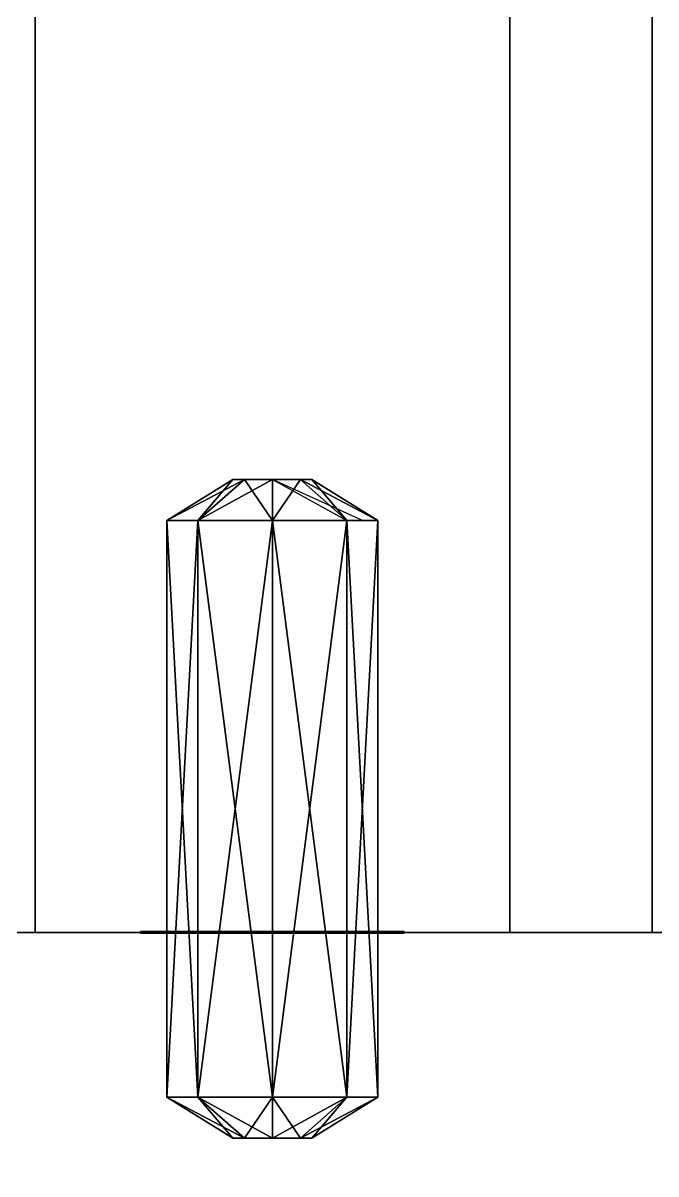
# Model space of a CAD drawing. Extents: x -150 to 2334, y -150 to 2984.
# Drawn here: x 2115.54 to 2139.55, y 1497.96 to 1541.62 of the extents above; entities that cross this region are included whole.
import ezdxf

# ---------------------------------------------------------------- set-up
doc = ezdxf.new("R2010")
doc.units = 0
for name, color, linetype in [('LAYER0', 7, 'CONTINUOUS'), ('LAYER193', 7, 'CONTINUOUS'), ('LAYER276', 7, 'CONTINUOUS'), ('LAYER294', 7, 'CONTINUOUS'), ('LAYER295', 7, 'CONTINUOUS'), ('LAYER296', 7, 'CONTINUOUS'), ('LAYER311', 7, 'CONTINUOUS'), ('LAYER73', 7, 'CONTINUOUS'), ('LAYER82', 7, 'CONTINUOUS'), ('LAYER99', 7, 'CONTINUOUS')]:
    doc.layers.add(name, color=color, linetype=linetype)

msp = doc.modelspace()

# ---------------------------------------------------------------- linework, layer by layer
at = {"layer": 'LAYER0', "invisible_edges": 1}
for points in [[(2334, 2984, -5), (-150, -150, -5), (-150, 2984, -5), (2334, 2984, -5)], [(-150, -150, -5), (2334, 2984, -5), (2334, -150, -5), (-150, -150, -5)], [(2334, -150), (-150, 2984), (-150, -150), (2334, -150)], [(-150, 2984), (2334, -150), (2334, 2984), (-150, 2984)]]:
    msp.add_3dface(points, dxfattribs=at)
at = {"layer": 'LAYER193', "invisible_edges": 1}
for points in [[(2164, 1507.125), (1614, 1489.125), (1614, 1507.125), (2164, 1507.125)], [(1614, 1489.125), (2164, 1507.125), (2164, 1489.125), (1614, 1489.125)], [(2164, 1489.125, 2350), (1614, 1507.125, 2350), (1614, 1489.125, 2350), (2164, 1489.125, 2350)], [(1614, 1507.125, 2350), (2164, 1489.125, 2350), (2164, 1507.125, 2350), (1614, 1507.125, 2350)], [(1614, 1507.125, 2350), (2164, 1507.125), (1614, 1507.125), (1614, 1507.125, 2350)], [(2164, 1507.125), (1614, 1507.125, 2350), (2164, 1507.125, 2350), (2164, 1507.125)]]:
    msp.add_3dface(points, dxfattribs=at)
at = {"layer": 'LAYER276', "invisible_edges": 1}
for points in [[(2164, 1507.122, 80), (1614, 2219.792, 80), (2164, 2219.792, 80), (2164, 1507.122, 80)], [(1614, 2219.792, 80), (2164, 1507.122, 80), (1614, 1507.122, 80), (1614, 2219.792, 80)], [(1614, 1507.122, 98), (2164, 2219.792, 98), (1614, 2219.792, 98), (1614, 1507.122, 98)], [(2164, 2219.792, 98), (1614, 1507.122, 98), (2164, 1507.122, 98), (2164, 2219.792, 98)], [(2164, 1507.122, 80), (1614, 1507.122, 98), (1614, 1507.122, 80), (2164, 1507.122, 80)], [(1614, 1507.122, 98), (2164, 1507.122, 80), (2164, 1507.122, 98), (1614, 1507.122, 98)]]:
    msp.add_3dface(points, dxfattribs=at)
at = {"layer": 'LAYER294', "invisible_edges": 1}
for points in [[(2116, 1507.122), (2134, 2219.792), (2134, 1507.122), (2116, 1507.122)], [(2134, 2219.792), (2116, 1507.122), (2116, 2219.792), (2134, 2219.792)], [(2116, 2219.792, 80), (2134, 1507.122, 80), (2134, 2219.792, 80), (2116, 2219.792, 80)], [(2134, 1507.122, 80), (2116, 2219.792, 80), (2116, 1507.122, 80), (2134, 1507.122, 80)], [(2116, 1507.122), (2116, 2219.792, 80), (2116, 2219.792), (2116, 1507.122)], [(2116, 2219.792, 80), (2116, 1507.122), (2116, 1507.122, 80), (2116, 2219.792, 80)], [(2134, 1507.122, 80), (2134, 2219.792), (2134, 2219.792, 80), (2134, 1507.122, 80)], [(2134, 2219.792), (2134, 1507.122, 80), (2134, 1507.122), (2134, 2219.792)], [(2134, 1507.122, 80), (2116, 1507.122), (2134, 1507.122), (2134, 1507.122, 80)], [(2116, 1507.122), (2134, 1507.122, 80), (2116, 1507.122, 80), (2116, 1507.122)]]:
    msp.add_3dface(points, dxfattribs=at)
at = {"layer": 'LAYER295'}
for points in [[(2123.5, 1524.313, 24), (2122.172, 1522.75, 21.17157), (2121, 1522.75, 24), (2123.5, 1524.313, 24)], [(2123.5, 1524.313, 24), (2121, 1522.75, 24), (2123.939, 1524.313, 25.06066), (2123.5, 1524.313, 24)], [(2123.939, 1524.313, 25.06066), (2121, 1522.75, 24), (2122.172, 1522.75, 26.82843), (2123.939, 1524.313, 25.06066)], [(2121, 1522.75, 24), (2123.5, 1524.313, 24), (2123.939, 1524.313, 22.93934), (2121, 1522.75, 24)], [(2121, 1522.75, 24), (2123.939, 1524.313, 22.93934), (2122.172, 1522.75, 21.17157), (2121, 1522.75, 24)], [(2122.172, 1522.75, 26.82843), (2123.5, 1524.313, 24), (2121, 1522.75, 24), (2122.172, 1522.75, 26.82843)], [(2123.939, 1524.313, 22.93934), (2122.172, 1522.75, 21.17157), (2123.5, 1524.313, 24), (2123.939, 1524.313, 22.93934)], [(2123.939, 1524.313, 22.93934), (2125, 1524.313, 22.5), (2122.172, 1522.75, 21.17157), (2123.939, 1524.313, 22.93934)], [(2122.172, 1522.75, 21.17157), (2125, 1524.313, 22.5), (2125, 1522.75, 20), (2122.172, 1522.75, 21.17157)], [(2125, 1522.75, 28), (2123.939, 1524.313, 25.06066), (2122.172, 1522.75, 26.82843), (2125, 1522.75, 28)], [(2122.172, 1522.75, 26.82843), (2123.939, 1524.313, 25.06066), (2123.5, 1524.313, 24), (2122.172, 1522.75, 26.82843)], [(2122.172, 1522.75, 26.82843), (2125, 1522.75, 28), (2125, 1524.313, 25.5), (2122.172, 1522.75, 26.82843)], [(2122.172, 1522.75, 26.82843), (2125, 1524.313, 25.5), (2123.939, 1524.313, 25.06066), (2122.172, 1522.75, 26.82843)], [(2123.939, 1524.313, 22.93934), (2125, 1522.75, 20), (2122.172, 1522.75, 21.17157), (2123.939, 1524.313, 22.93934)], [(2125, 1524.313, 25.5), (2123.939, 1524.313, 25.06066), (2123.5, 1524.313, 24), (2125, 1524.313, 25.5)], [(2125, 1524.313, 25.5), (2123.5, 1524.313, 24), (2123.939, 1524.313, 22.93934), (2125, 1524.313, 25.5)], [(2125, 1524.313, 25.5), (2123.939, 1524.313, 22.93934), (2123.5, 1524.313, 24), (2125, 1524.313, 25.5)], [(2125, 1524.313, 25.5), (2123.5, 1524.313, 24), (2123.939, 1524.313, 25.06066), (2125, 1524.313, 25.5)], [(2125, 1524.313, 25.5), (2123.939, 1524.313, 25.06066), (2125, 1522.75, 28), (2125, 1524.313, 25.5)], [(2125, 1524.313, 25.5), (2126.061, 1524.313, 25.06066), (2123.939, 1524.313, 22.93934), (2125, 1524.313, 25.5)], [(2123.939, 1524.313, 22.93934), (2126.061, 1524.313, 25.06066), (2125, 1524.313, 22.5), (2123.939, 1524.313, 22.93934)], [(2123.939, 1524.313, 22.93934), (2125, 1524.313, 22.5), (2125, 1522.75, 20), (2123.939, 1524.313, 22.93934)], [(2125, 1524.313, 22.5), (2125, 1524.313, 25.5), (2123.939, 1524.313, 22.93934), (2125, 1524.313, 22.5)], [(2125, 1522.75, 28), (2125, 1524.313, 25.5), (2126.061, 1524.313, 25.06066), (2125, 1522.75, 28)], [(2125, 1522.75, 28), (2126.061, 1524.313, 25.06066), (2127.828, 1522.75, 26.82843), (2125, 1522.75, 28)], [(2125, 1524.313, 22.5), (2126.061, 1524.313, 22.93934), (2125, 1522.75, 20), (2125, 1524.313, 22.5)], [(2125, 1522.75, 20), (2126.061, 1524.313, 22.93934), (2127.828, 1522.75, 21.17157), (2125, 1522.75, 20)], [(2126.061, 1524.313, 25.06066), (2125, 1524.313, 22.5), (2126.061, 1524.313, 22.93934), (2126.061, 1524.313, 25.06066)], [(2125, 1522.75, 28), (2127.828, 1522.75, 26.82843), (2126.061, 1524.313, 25.06066), (2125, 1522.75, 28)], [(2125, 1522.75, 28), (2126.061, 1524.313, 25.06066), (2125, 1524.313, 25.5), (2125, 1522.75, 28)], [(2128.414, 1522.75, 25.41421), (2125, 1524.313, 22.5), (2127.828, 1522.75, 21.17157), (2128.414, 1522.75, 25.41421)], [(2125, 1524.313, 22.5), (2127.828, 1522.75, 21.17157), (2125, 1522.75, 20), (2125, 1524.313, 22.5)], [(2126.061, 1524.313, 25.06066), (2126.061, 1524.313, 22.93934), (2125, 1524.313, 22.5), (2126.061, 1524.313, 25.06066)], [(2126.061, 1524.313, 25.06066), (2125, 1524.313, 25.5), (2125, 1524.313, 22.5), (2126.061, 1524.313, 25.06066)], [(2127.828, 1522.75, 26.82843), (2129, 1522.75, 24), (2126.061, 1524.313, 25.06066), (2127.828, 1522.75, 26.82843)], [(2126.061, 1524.313, 25.06066), (2129, 1522.75, 24), (2126.5, 1524.313, 24), (2126.061, 1524.313, 25.06066)], [(2129, 1522.75, 24), (2126.5, 1524.313, 24), (2126.061, 1524.313, 22.93934), (2129, 1522.75, 24)], [(2129, 1522.75, 24), (2126.061, 1524.313, 22.93934), (2127.828, 1522.75, 21.17157), (2129, 1522.75, 24)], [(2126.061, 1524.313, 25.06066), (2126.061, 1524.313, 22.93934), (2126.5, 1524.313, 24), (2126.061, 1524.313, 25.06066)], [(2127.828, 1522.75, 26.82843), (2126.5, 1524.313, 24), (2126.061, 1524.313, 25.06066), (2127.828, 1522.75, 26.82843)], [(2129, 1522.75, 24), (2127.828, 1522.75, 21.17157), (2126.061, 1524.313, 22.93934), (2129, 1522.75, 24)], [(2129, 1522.75, 24), (2126.061, 1524.313, 22.93934), (2126.5, 1524.313, 24), (2129, 1522.75, 24)], [(2126.061, 1524.313, 25.06066), (2126.5, 1524.313, 24), (2126.061, 1524.313, 22.93934), (2126.061, 1524.313, 25.06066)], [(2127.828, 1522.75, 26.82843), (2129, 1522.75, 24), (2126.5, 1524.313, 24), (2127.828, 1522.75, 26.82843)], [(2121, 1500.875, 24), (2122.172, 1500.875, 26.82843), (2121, 1522.75, 24), (2121, 1500.875, 24)], [(2121, 1522.75, 24), (2122.172, 1500.875, 26.82843), (2122.172, 1522.75, 26.82843), (2121, 1522.75, 24)], [(2122.172, 1500.875, 21.17157), (2121, 1500.875, 24), (2122.172, 1522.75, 21.17157), (2122.172, 1500.875, 21.17157)], [(2122.172, 1522.75, 21.17157), (2121, 1500.875, 24), (2121, 1522.75, 24), (2122.172, 1522.75, 21.17157)], [(2122.172, 1500.875, 26.82843), (2121, 1500.875, 24), (2122.172, 1522.75, 26.82843), (2122.172, 1500.875, 26.82843)], [(2121, 1500.875, 24), (2122.172, 1522.75, 26.82843), (2121, 1522.75, 24), (2121, 1500.875, 24)], [(2122.172, 1500.875, 21.17157), (2121, 1500.875, 24), (2121, 1522.75, 24), (2122.172, 1500.875, 21.17157)], [(2121, 1522.75, 24), (2122.172, 1500.875, 21.17157), (2122.172, 1522.75, 21.17157), (2121, 1522.75, 24)], [(2122.172, 1500.875, 26.82843), (2121, 1500.875, 24), (2122.172, 1522.75, 26.82843), (2122.172, 1500.875, 26.82843)], [(2121, 1500.875, 24), (2122.172, 1522.75, 26.82843), (2121, 1522.75, 24), (2121, 1500.875, 24)], [(2122.172, 1500.875, 21.17157), (2121, 1500.875, 24), (2121, 1522.75, 24), (2122.172, 1500.875, 21.17157)], [(2121, 1522.75, 24), (2122.172, 1500.875, 21.17157), (2122.172, 1522.75, 21.17157), (2121, 1522.75, 24)], [(2122.172, 1500.875, 26.82843), (2125, 1500.875, 28), (2122.172, 1522.75, 26.82843), (2122.172, 1500.875, 26.82843)], [(2122.172, 1522.75, 26.82843), (2125, 1500.875, 28), (2125, 1522.75, 28), (2122.172, 1522.75, 26.82843)], [(2122.172, 1522.75, 21.17157), (2125, 1522.75, 20), (2122.172, 1500.875, 21.17157), (2122.172, 1522.75, 21.17157)], [(2122.172, 1500.875, 21.17157), (2125, 1522.75, 20), (2125, 1500.875, 20), (2122.172, 1500.875, 21.17157)], [(2122.172, 1500.875, 26.82843), (2125, 1500.875, 28), (2125, 1522.75, 28), (2122.172, 1500.875, 26.82843)], [(2125, 1522.75, 28), (2122.172, 1500.875, 26.82843), (2122.172, 1522.75, 26.82843), (2125, 1522.75, 28)], [(2122.172, 1500.875, 26.82843), (2125, 1500.875, 28), (2125, 1522.75, 28), (2122.172, 1500.875, 26.82843)], [(2125, 1522.75, 28), (2122.172, 1500.875, 26.82843), (2122.172, 1522.75, 26.82843), (2125, 1522.75, 28)], [(2122.172, 1522.75, 21.17157), (2125, 1522.75, 20), (2125, 1500.875, 20), (2122.172, 1522.75, 21.17157)], [(2125, 1500.875, 20), (2122.172, 1522.75, 21.17157), (2122.172, 1500.875, 21.17157), (2125, 1500.875, 20)], [(2127.828, 1500.875, 26.82843), (2125, 1500.875, 28), (2125, 1522.75, 28), (2127.828, 1500.875, 26.82843)], [(2127.828, 1500.875, 26.82843), (2125, 1522.75, 28), (2127.828, 1522.75, 26.82843), (2127.828, 1500.875, 26.82843)], [(2125, 1522.75, 20), (2127.828, 1522.75, 21.17157), (2125, 1500.875, 20), (2125, 1522.75, 20)], [(2125, 1500.875, 20), (2127.828, 1522.75, 21.17157), (2127.828, 1500.875, 21.17157), (2125, 1500.875, 20)], [(2127.828, 1500.875, 26.82843), (2127.828, 1522.75, 26.82843), (2125, 1522.75, 28), (2127.828, 1500.875, 26.82843)], [(2127.828, 1500.875, 26.82843), (2125, 1522.75, 28), (2125, 1500.875, 28), (2127.828, 1500.875, 26.82843)], [(2127.828, 1500.875, 26.82843), (2125, 1500.875, 28), (2127.828, 1522.75, 26.82843), (2127.828, 1500.875, 26.82843)], [(2125, 1500.875, 28), (2127.828, 1522.75, 26.82843), (2125, 1522.75, 28), (2125, 1500.875, 28)], [(2127.828, 1522.75, 21.17157), (2125, 1522.75, 20), (2127.828, 1500.875, 21.17157), (2127.828, 1522.75, 21.17157)], [(2125, 1522.75, 20), (2127.828, 1500.875, 21.17157), (2125, 1500.875, 20), (2125, 1522.75, 20)], [(2127.828, 1500.875, 26.82843), (2129, 1500.875, 24), (2127.828, 1522.75, 26.82843), (2127.828, 1500.875, 26.82843)], [(2127.828, 1522.75, 26.82843), (2129, 1500.875, 24), (2129, 1522.75, 24), (2127.828, 1522.75, 26.82843)], [(2127.828, 1522.75, 21.17157), (2129, 1522.75, 24), (2127.828, 1500.875, 21.17157), (2127.828, 1522.75, 21.17157)], [(2127.828, 1500.875, 21.17157), (2129, 1522.75, 24), (2129, 1500.875, 24), (2127.828, 1500.875, 21.17157)], [(2127.828, 1500.875, 26.82843), (2129, 1500.875, 24), (2129, 1522.75, 24), (2127.828, 1500.875, 26.82843)], [(2129, 1522.75, 24), (2127.828, 1500.875, 26.82843), (2127.828, 1522.75, 26.82843), (2129, 1522.75, 24)], [(2127.828, 1500.875, 26.82843), (2129, 1500.875, 24), (2129, 1522.75, 24), (2127.828, 1500.875, 26.82843)], [(2129, 1522.75, 24), (2127.828, 1500.875, 26.82843), (2127.828, 1522.75, 26.82843), (2129, 1522.75, 24)], [(2127.828, 1522.75, 21.17157), (2129, 1522.75, 24), (2129, 1500.875, 24), (2127.828, 1522.75, 21.17157)], [(2129, 1500.875, 24), (2127.828, 1522.75, 21.17157), (2127.828, 1500.875, 21.17157), (2129, 1500.875, 24)], [(2120, 1507.157, 29), (2130, 1507.157, 29), (2120, 1507.157, 19), (2120, 1507.157, 29)], [(2120, 1507.157, 19), (2130, 1507.157, 29), (2130, 1507.157, 19), (2120, 1507.157, 19)], [(2120, 1507.157, 29), (2120, 1507.094, 29), (2130, 1507.157, 29), (2120, 1507.157, 29)], [(2130, 1507.157, 29), (2120, 1507.094, 29), (2130, 1507.094, 29), (2130, 1507.157, 29)], [(2120, 1507.157, 19), (2120, 1507.094, 19), (2120, 1507.157, 29), (2120, 1507.157, 19)], [(2120, 1507.157, 29), (2120, 1507.094, 19), (2120, 1507.094, 29), (2120, 1507.157, 29)], [(2120, 1507.094, 19), (2130, 1507.094, 19), (2120, 1507.094, 29), (2120, 1507.094, 19)], [(2120, 1507.094, 29), (2130, 1507.094, 19), (2130, 1507.094, 29), (2120, 1507.094, 29)], [(2130, 1507.157, 29), (2130, 1507.094, 29), (2130, 1507.157, 19), (2130, 1507.157, 29)], [(2130, 1507.157, 19), (2130, 1507.094, 29), (2130, 1507.094, 19), (2130, 1507.157, 19)], [(2123.5, 1499.313, 24), (2123.939, 1499.313, 25.06066), (2121, 1500.875, 24), (2123.5, 1499.313, 24)], [(2121, 1500.875, 24), (2123.939, 1499.313, 25.06066), (2122.172, 1500.875, 26.82843), (2121, 1500.875, 24)], [(2122.172, 1500.875, 21.17157), (2123.5, 1499.313, 24), (2121, 1500.875, 24), (2122.172, 1500.875, 21.17157)], [(2123.5, 1499.313, 24), (2122.172, 1500.875, 26.82843), (2121, 1500.875, 24), (2123.5, 1499.313, 24)], [(2122.172, 1500.875, 21.17157), (2123.5, 1499.313, 24), (2121, 1500.875, 24), (2122.172, 1500.875, 21.17157)], [(2123.939, 1499.313, 25.06066), (2125, 1499.313, 25.5), (2122.172, 1500.875, 26.82843), (2123.939, 1499.313, 25.06066)], [(2122.172, 1500.875, 26.82843), (2125, 1499.313, 25.5), (2125, 1500.875, 28), (2122.172, 1500.875, 26.82843)], [(2123.939, 1499.313, 22.93934), (2123.5, 1499.313, 24), (2122.172, 1500.875, 21.17157), (2123.939, 1499.313, 22.93934)], [(2125, 1500.875, 20), (2125, 1499.313, 22.5), (2122.172, 1500.875, 21.17157), (2125, 1500.875, 20)], [(2122.172, 1500.875, 21.17157), (2125, 1499.313, 22.5), (2123.939, 1499.313, 22.93934), (2122.172, 1500.875, 21.17157)], [(2123.5, 1499.313, 24), (2123.939, 1499.313, 25.06066), (2122.172, 1500.875, 26.82843), (2123.5, 1499.313, 24)], [(2123.939, 1499.313, 25.06066), (2125, 1500.875, 28), (2122.172, 1500.875, 26.82843), (2123.939, 1499.313, 25.06066)], [(2122.172, 1500.875, 21.17157), (2123.939, 1499.313, 22.93934), (2123.5, 1499.313, 24), (2122.172, 1500.875, 21.17157)], [(2125, 1500.875, 20), (2123.939, 1499.313, 22.93934), (2122.172, 1500.875, 21.17157), (2125, 1500.875, 20)], [(2123.939, 1499.313, 25.06066), (2125, 1499.313, 25.5), (2125, 1500.875, 28), (2123.939, 1499.313, 25.06066)], [(2125, 1500.875, 20), (2125, 1499.313, 22.5), (2123.939, 1499.313, 22.93934), (2125, 1500.875, 20)], [(2125, 1499.313, 25.5), (2126.061, 1499.313, 25.06066), (2125, 1500.875, 28), (2125, 1499.313, 25.5)], [(2125, 1500.875, 28), (2126.061, 1499.313, 25.06066), (2127.828, 1500.875, 26.82843), (2125, 1500.875, 28)], [(2125, 1500.875, 20), (2127.828, 1500.875, 21.17157), (2125, 1499.313, 22.5), (2125, 1500.875, 20)], [(2125, 1499.313, 22.5), (2127.828, 1500.875, 21.17157), (2126.061, 1499.313, 22.93934), (2125, 1499.313, 22.5)], [(2125, 1499.313, 25.5), (2126.061, 1499.313, 25.06066), (2127.828, 1500.875, 26.82843), (2125, 1499.313, 25.5)], [(2125, 1499.313, 25.5), (2127.828, 1500.875, 26.82843), (2125, 1500.875, 28), (2125, 1499.313, 25.5)], [(2125, 1500.875, 20), (2127.828, 1500.875, 21.17157), (2126.061, 1499.313, 22.93934), (2125, 1500.875, 20)], [(2125, 1500.875, 20), (2126.061, 1499.313, 22.93934), (2125, 1499.313, 22.5), (2125, 1500.875, 20)], [(2126.5, 1499.313, 24), (2126.061, 1499.313, 25.06066), (2127.828, 1500.875, 26.82843), (2126.5, 1499.313, 24)], [(2126.061, 1499.313, 22.93934), (2127.828, 1500.875, 21.17157), (2126.5, 1499.313, 24), (2126.061, 1499.313, 22.93934)], [(2126.5, 1499.313, 24), (2127.828, 1500.875, 26.82843), (2126.061, 1499.313, 25.06066), (2126.5, 1499.313, 24)], [(2126.061, 1499.313, 22.93934), (2127.828, 1500.875, 21.17157), (2129, 1500.875, 24), (2126.061, 1499.313, 22.93934)], [(2126.061, 1499.313, 22.93934), (2129, 1500.875, 24), (2126.5, 1499.313, 24), (2126.061, 1499.313, 22.93934)], [(2126.5, 1499.313, 24), (2127.828, 1500.875, 26.82843), (2129, 1500.875, 24), (2126.5, 1499.313, 24)], [(2126.5, 1499.313, 24), (2127.828, 1500.875, 21.17157), (2129, 1500.875, 24), (2126.5, 1499.313, 24)], [(2126.5, 1499.313, 24), (2129, 1500.875, 24), (2127.828, 1500.875, 26.82843), (2126.5, 1499.313, 24)], [(2123.939, 1499.313, 22.93934), (2125, 1499.313, 22.5), (2123.5, 1499.313, 24), (2123.939, 1499.313, 22.93934)], [(2123.5, 1499.313, 24), (2125, 1499.313, 22.5), (2123.939, 1499.313, 25.06066), (2123.5, 1499.313, 24)], [(2123.939, 1499.313, 25.06066), (2123.939, 1499.313, 22.93934), (2123.5, 1499.313, 24), (2123.939, 1499.313, 25.06066)], [(2125, 1499.313, 22.5), (2123.939, 1499.313, 25.06066), (2125, 1499.313, 25.5), (2125, 1499.313, 22.5)], [(2125, 1499.313, 22.5), (2125, 1499.313, 25.5), (2123.939, 1499.313, 25.06066), (2125, 1499.313, 22.5)], [(2125, 1499.313, 22.5), (2123.939, 1499.313, 22.93934), (2123.939, 1499.313, 25.06066), (2125, 1499.313, 22.5)], [(2126.061, 1499.313, 22.93934), (2125, 1499.313, 25.5), (2126.061, 1499.313, 25.06066), (2126.061, 1499.313, 22.93934)], [(2125, 1499.313, 22.5), (2125, 1499.313, 25.5), (2126.061, 1499.313, 22.93934), (2125, 1499.313, 22.5)], [(2126.061, 1499.313, 22.93934), (2126.061, 1499.313, 25.06066), (2125, 1499.313, 25.5), (2126.061, 1499.313, 22.93934)], [(2125, 1499.313, 22.5), (2126.061, 1499.313, 22.93934), (2125, 1499.313, 25.5), (2125, 1499.313, 22.5)], [(2126.061, 1499.313, 22.93934), (2126.061, 1499.313, 25.06066), (2126.5, 1499.313, 24), (2126.061, 1499.313, 22.93934)], [(2126.061, 1499.313, 22.93934), (2126.5, 1499.313, 24), (2126.061, 1499.313, 25.06066), (2126.061, 1499.313, 22.93934)]]:
    msp.add_3dface(points, dxfattribs=at)
at = {"layer": 'LAYER296'}
for points in [[(2123.5, 1524.313, 56), (2122.172, 1522.75, 53.17157), (2121, 1522.75, 56), (2123.5, 1524.313, 56)], [(2123.5, 1524.313, 56), (2121, 1522.75, 56), (2123.939, 1524.313, 57.06066), (2123.5, 1524.313, 56)], [(2123.939, 1524.313, 57.06066), (2121, 1522.75, 56), (2122.172, 1522.75, 58.82843), (2123.939, 1524.313, 57.06066)], [(2121, 1522.75, 56), (2123.5, 1524.313, 56), (2123.939, 1524.313, 54.93934), (2121, 1522.75, 56)], [(2121, 1522.75, 56), (2123.939, 1524.313, 54.93934), (2122.172, 1522.75, 53.17157), (2121, 1522.75, 56)], [(2122.172, 1522.75, 58.82843), (2123.5, 1524.313, 56), (2121, 1522.75, 56), (2122.172, 1522.75, 58.82843)], [(2123.939, 1524.313, 54.93934), (2122.172, 1522.75, 53.17157), (2123.5, 1524.313, 56), (2123.939, 1524.313, 54.93934)], [(2123.939, 1524.313, 54.93934), (2125, 1524.313, 54.5), (2122.172, 1522.75, 53.17157), (2123.939, 1524.313, 54.93934)], [(2122.172, 1522.75, 53.17157), (2125, 1524.313, 54.5), (2125, 1522.75, 52), (2122.172, 1522.75, 53.17157)], [(2125, 1522.75, 60), (2123.939, 1524.313, 57.06066), (2122.172, 1522.75, 58.82843), (2125, 1522.75, 60)], [(2122.172, 1522.75, 58.82843), (2123.939, 1524.313, 57.06066), (2123.5, 1524.313, 56), (2122.172, 1522.75, 58.82843)], [(2122.172, 1522.75, 58.82843), (2125, 1522.75, 60), (2125, 1524.313, 57.5), (2122.172, 1522.75, 58.82843)], [(2122.172, 1522.75, 58.82843), (2125, 1524.313, 57.5), (2123.939, 1524.313, 57.06066), (2122.172, 1522.75, 58.82843)], [(2123.939, 1524.313, 54.93934), (2125, 1522.75, 52), (2122.172, 1522.75, 53.17157), (2123.939, 1524.313, 54.93934)], [(2125, 1524.313, 57.5), (2123.939, 1524.313, 57.06066), (2123.5, 1524.313, 56), (2125, 1524.313, 57.5)], [(2125, 1524.313, 57.5), (2123.5, 1524.313, 56), (2123.939, 1524.313, 54.93934), (2125, 1524.313, 57.5)], [(2125, 1524.313, 57.5), (2123.939, 1524.313, 54.93934), (2123.5, 1524.313, 56), (2125, 1524.313, 57.5)], [(2125, 1524.313, 57.5), (2123.5, 1524.313, 56), (2123.939, 1524.313, 57.06066), (2125, 1524.313, 57.5)], [(2125, 1524.313, 57.5), (2123.939, 1524.313, 57.06066), (2125, 1522.75, 60), (2125, 1524.313, 57.5)], [(2125, 1524.313, 57.5), (2126.061, 1524.313, 57.06066), (2123.939, 1524.313, 54.93934), (2125, 1524.313, 57.5)], [(2123.939, 1524.313, 54.93934), (2126.061, 1524.313, 57.06066), (2125, 1524.313, 54.5), (2123.939, 1524.313, 54.93934)], [(2123.939, 1524.313, 54.93934), (2125, 1524.313, 54.5), (2125, 1522.75, 52), (2123.939, 1524.313, 54.93934)], [(2125, 1524.313, 54.5), (2125, 1524.313, 57.5), (2123.939, 1524.313, 54.93934), (2125, 1524.313, 54.5)], [(2125, 1522.75, 60), (2125, 1524.313, 57.5), (2126.061, 1524.313, 57.06066), (2125, 1522.75, 60)], [(2125, 1522.75, 60), (2126.061, 1524.313, 57.06066), (2127.828, 1522.75, 58.82843), (2125, 1522.75, 60)], [(2125, 1524.313, 54.5), (2126.061, 1524.313, 54.93934), (2125, 1522.75, 52), (2125, 1524.313, 54.5)], [(2125, 1522.75, 52), (2126.061, 1524.313, 54.93934), (2127.828, 1522.75, 53.17157), (2125, 1522.75, 52)], [(2126.061, 1524.313, 57.06066), (2125, 1524.313, 54.5), (2126.061, 1524.313, 54.93934), (2126.061, 1524.313, 57.06066)], [(2125, 1522.75, 60), (2127.828, 1522.75, 58.82843), (2126.061, 1524.313, 57.06066), (2125, 1522.75, 60)], [(2125, 1522.75, 60), (2126.061, 1524.313, 57.06066), (2125, 1524.313, 57.5), (2125, 1522.75, 60)], [(2128.414, 1522.75, 57.41422), (2125, 1524.313, 54.5), (2127.828, 1522.75, 53.17157), (2128.414, 1522.75, 57.41422)], [(2125, 1524.313, 54.5), (2127.828, 1522.75, 53.17157), (2125, 1522.75, 52), (2125, 1524.313, 54.5)], [(2126.061, 1524.313, 57.06066), (2126.061, 1524.313, 54.93934), (2125, 1524.313, 54.5), (2126.061, 1524.313, 57.06066)], [(2126.061, 1524.313, 57.06066), (2125, 1524.313, 57.5), (2125, 1524.313, 54.5), (2126.061, 1524.313, 57.06066)], [(2127.828, 1522.75, 58.82843), (2129, 1522.75, 56), (2126.061, 1524.313, 57.06066), (2127.828, 1522.75, 58.82843)], [(2126.061, 1524.313, 57.06066), (2129, 1522.75, 56), (2126.5, 1524.313, 56), (2126.061, 1524.313, 57.06066)], [(2129, 1522.75, 56), (2126.5, 1524.313, 56), (2126.061, 1524.313, 54.93934), (2129, 1522.75, 56)], [(2129, 1522.75, 56), (2126.061, 1524.313, 54.93934), (2127.828, 1522.75, 53.17157), (2129, 1522.75, 56)], [(2126.061, 1524.313, 57.06066), (2126.061, 1524.313, 54.93934), (2126.5, 1524.313, 56), (2126.061, 1524.313, 57.06066)], [(2127.828, 1522.75, 58.82843), (2126.5, 1524.313, 56), (2126.061, 1524.313, 57.06066), (2127.828, 1522.75, 58.82843)], [(2129, 1522.75, 56), (2127.828, 1522.75, 53.17157), (2126.061, 1524.313, 54.93934), (2129, 1522.75, 56)], [(2129, 1522.75, 56), (2126.061, 1524.313, 54.93934), (2126.5, 1524.313, 56), (2129, 1522.75, 56)], [(2126.061, 1524.313, 57.06066), (2126.5, 1524.313, 56), (2126.061, 1524.313, 54.93934), (2126.061, 1524.313, 57.06066)], [(2127.828, 1522.75, 58.82843), (2129, 1522.75, 56), (2126.5, 1524.313, 56), (2127.828, 1522.75, 58.82843)], [(2121, 1500.875, 56), (2122.172, 1500.875, 58.82843), (2121, 1522.75, 56), (2121, 1500.875, 56)], [(2121, 1522.75, 56), (2122.172, 1500.875, 58.82843), (2122.172, 1522.75, 58.82843), (2121, 1522.75, 56)], [(2122.172, 1500.875, 53.17157), (2121, 1500.875, 56), (2122.172, 1522.75, 53.17157), (2122.172, 1500.875, 53.17157)], [(2122.172, 1522.75, 53.17157), (2121, 1500.875, 56), (2121, 1522.75, 56), (2122.172, 1522.75, 53.17157)], [(2122.172, 1500.875, 58.82843), (2121, 1500.875, 56), (2122.172, 1522.75, 58.82843), (2122.172, 1500.875, 58.82843)], [(2121, 1500.875, 56), (2122.172, 1522.75, 58.82843), (2121, 1522.75, 56), (2121, 1500.875, 56)], [(2122.172, 1500.875, 53.17157), (2121, 1500.875, 56), (2121, 1522.75, 56), (2122.172, 1500.875, 53.17157)], [(2121, 1522.75, 56), (2122.172, 1500.875, 53.17157), (2122.172, 1522.75, 53.17157), (2121, 1522.75, 56)], [(2122.172, 1500.875, 58.82843), (2121, 1500.875, 56), (2122.172, 1522.75, 58.82843), (2122.172, 1500.875, 58.82843)], [(2121, 1500.875, 56), (2122.172, 1522.75, 58.82843), (2121, 1522.75, 56), (2121, 1500.875, 56)], [(2122.172, 1500.875, 53.17157), (2121, 1500.875, 56), (2121, 1522.75, 56), (2122.172, 1500.875, 53.17157)], [(2121, 1522.75, 56), (2122.172, 1500.875, 53.17157), (2122.172, 1522.75, 53.17157), (2121, 1522.75, 56)], [(2122.172, 1500.875, 58.82843), (2125, 1500.875, 60), (2122.172, 1522.75, 58.82843), (2122.172, 1500.875, 58.82843)], [(2122.172, 1522.75, 58.82843), (2125, 1500.875, 60), (2125, 1522.75, 60), (2122.172, 1522.75, 58.82843)], [(2122.172, 1522.75, 53.17157), (2125, 1522.75, 52), (2122.172, 1500.875, 53.17157), (2122.172, 1522.75, 53.17157)], [(2122.172, 1500.875, 53.17157), (2125, 1522.75, 52), (2125, 1500.875, 52), (2122.172, 1500.875, 53.17157)], [(2122.172, 1500.875, 58.82843), (2125, 1500.875, 60), (2125, 1522.75, 60), (2122.172, 1500.875, 58.82843)], [(2125, 1522.75, 60), (2122.172, 1500.875, 58.82843), (2122.172, 1522.75, 58.82843), (2125, 1522.75, 60)], [(2122.172, 1500.875, 58.82843), (2125, 1500.875, 60), (2125, 1522.75, 60), (2122.172, 1500.875, 58.82843)], [(2125, 1522.75, 60), (2122.172, 1500.875, 58.82843), (2122.172, 1522.75, 58.82843), (2125, 1522.75, 60)], [(2122.172, 1522.75, 53.17157), (2125, 1522.75, 52), (2125, 1500.875, 52), (2122.172, 1522.75, 53.17157)], [(2125, 1500.875, 52), (2122.172, 1522.75, 53.17157), (2122.172, 1500.875, 53.17157), (2125, 1500.875, 52)], [(2127.828, 1500.875, 58.82843), (2125, 1500.875, 60), (2125, 1522.75, 60), (2127.828, 1500.875, 58.82843)], [(2127.828, 1500.875, 58.82843), (2125, 1522.75, 60), (2127.828, 1522.75, 58.82843), (2127.828, 1500.875, 58.82843)], [(2125, 1522.75, 52), (2127.828, 1522.75, 53.17157), (2125, 1500.875, 52), (2125, 1522.75, 52)], [(2125, 1500.875, 52), (2127.828, 1522.75, 53.17157), (2127.828, 1500.875, 53.17157), (2125, 1500.875, 52)], [(2127.828, 1500.875, 58.82843), (2127.828, 1522.75, 58.82843), (2125, 1522.75, 60), (2127.828, 1500.875, 58.82843)], [(2127.828, 1500.875, 58.82843), (2125, 1522.75, 60), (2125, 1500.875, 60), (2127.828, 1500.875, 58.82843)], [(2127.828, 1500.875, 58.82843), (2125, 1500.875, 60), (2127.828, 1522.75, 58.82843), (2127.828, 1500.875, 58.82843)], [(2125, 1500.875, 60), (2127.828, 1522.75, 58.82843), (2125, 1522.75, 60), (2125, 1500.875, 60)], [(2127.828, 1522.75, 53.17157), (2125, 1522.75, 52), (2127.828, 1500.875, 53.17157), (2127.828, 1522.75, 53.17157)], [(2125, 1522.75, 52), (2127.828, 1500.875, 53.17157), (2125, 1500.875, 52), (2125, 1522.75, 52)], [(2127.828, 1500.875, 58.82843), (2129, 1500.875, 56), (2127.828, 1522.75, 58.82843), (2127.828, 1500.875, 58.82843)], [(2127.828, 1522.75, 58.82843), (2129, 1500.875, 56), (2129, 1522.75, 56), (2127.828, 1522.75, 58.82843)], [(2127.828, 1522.75, 53.17157), (2129, 1522.75, 56), (2127.828, 1500.875, 53.17157), (2127.828, 1522.75, 53.17157)], [(2127.828, 1500.875, 53.17157), (2129, 1522.75, 56), (2129, 1500.875, 56), (2127.828, 1500.875, 53.17157)], [(2127.828, 1500.875, 58.82843), (2129, 1500.875, 56), (2129, 1522.75, 56), (2127.828, 1500.875, 58.82843)], [(2129, 1522.75, 56), (2127.828, 1500.875, 58.82843), (2127.828, 1522.75, 58.82843), (2129, 1522.75, 56)], [(2127.828, 1500.875, 58.82843), (2129, 1500.875, 56), (2129, 1522.75, 56), (2127.828, 1500.875, 58.82843)], [(2129, 1522.75, 56), (2127.828, 1500.875, 58.82843), (2127.828, 1522.75, 58.82843), (2129, 1522.75, 56)], [(2127.828, 1522.75, 53.17157), (2129, 1522.75, 56), (2129, 1500.875, 56), (2127.828, 1522.75, 53.17157)], [(2129, 1500.875, 56), (2127.828, 1522.75, 53.17157), (2127.828, 1500.875, 53.17157), (2129, 1500.875, 56)], [(2120, 1507.157, 61), (2130, 1507.157, 61), (2120, 1507.157, 51), (2120, 1507.157, 61)], [(2120, 1507.157, 51), (2130, 1507.157, 61), (2130, 1507.157, 51), (2120, 1507.157, 51)], [(2120, 1507.157, 61), (2120, 1507.094, 61), (2130, 1507.157, 61), (2120, 1507.157, 61)], [(2130, 1507.157, 61), (2120, 1507.094, 61), (2130, 1507.094, 61), (2130, 1507.157, 61)], [(2120, 1507.157, 51), (2120, 1507.094, 51), (2120, 1507.157, 61), (2120, 1507.157, 51)], [(2120, 1507.157, 61), (2120, 1507.094, 51), (2120, 1507.094, 61), (2120, 1507.157, 61)], [(2120, 1507.094, 51), (2130, 1507.094, 51), (2120, 1507.094, 61), (2120, 1507.094, 51)], [(2120, 1507.094, 61), (2130, 1507.094, 51), (2130, 1507.094, 61), (2120, 1507.094, 61)], [(2130, 1507.157, 61), (2130, 1507.094, 61), (2130, 1507.157, 51), (2130, 1507.157, 61)], [(2130, 1507.157, 51), (2130, 1507.094, 61), (2130, 1507.094, 51), (2130, 1507.157, 51)], [(2123.5, 1499.313, 56), (2123.939, 1499.313, 57.06066), (2121, 1500.875, 56), (2123.5, 1499.313, 56)], [(2121, 1500.875, 56), (2123.939, 1499.313, 57.06066), (2122.172, 1500.875, 58.82843), (2121, 1500.875, 56)], [(2122.172, 1500.875, 53.17157), (2123.5, 1499.313, 56), (2121, 1500.875, 56), (2122.172, 1500.875, 53.17157)], [(2123.5, 1499.313, 56), (2122.172, 1500.875, 58.82843), (2121, 1500.875, 56), (2123.5, 1499.313, 56)], [(2122.172, 1500.875, 53.17157), (2123.5, 1499.313, 56), (2121, 1500.875, 56), (2122.172, 1500.875, 53.17157)], [(2123.939, 1499.313, 57.06066), (2125, 1499.313, 57.5), (2122.172, 1500.875, 58.82843), (2123.939, 1499.313, 57.06066)], [(2122.172, 1500.875, 58.82843), (2125, 1499.313, 57.5), (2125, 1500.875, 60), (2122.172, 1500.875, 58.82843)], [(2123.939, 1499.313, 54.93934), (2123.5, 1499.313, 56), (2122.172, 1500.875, 53.17157), (2123.939, 1499.313, 54.93934)], [(2125, 1500.875, 52), (2125, 1499.313, 54.5), (2122.172, 1500.875, 53.17157), (2125, 1500.875, 52)], [(2122.172, 1500.875, 53.17157), (2125, 1499.313, 54.5), (2123.939, 1499.313, 54.93934), (2122.172, 1500.875, 53.17157)], [(2123.5, 1499.313, 56), (2123.939, 1499.313, 57.06066), (2122.172, 1500.875, 58.82843), (2123.5, 1499.313, 56)], [(2123.939, 1499.313, 57.06066), (2125, 1500.875, 60), (2122.172, 1500.875, 58.82843), (2123.939, 1499.313, 57.06066)], [(2122.172, 1500.875, 53.17157), (2123.939, 1499.313, 54.93934), (2123.5, 1499.313, 56), (2122.172, 1500.875, 53.17157)], [(2125, 1500.875, 52), (2123.939, 1499.313, 54.93934), (2122.172, 1500.875, 53.17157), (2125, 1500.875, 52)], [(2123.939, 1499.313, 57.06066), (2125, 1499.313, 57.5), (2125, 1500.875, 60), (2123.939, 1499.313, 57.06066)], [(2125, 1500.875, 52), (2125, 1499.313, 54.5), (2123.939, 1499.313, 54.93934), (2125, 1500.875, 52)], [(2125, 1499.313, 57.5), (2126.061, 1499.313, 57.06066), (2125, 1500.875, 60), (2125, 1499.313, 57.5)], [(2125, 1500.875, 60), (2126.061, 1499.313, 57.06066), (2127.828, 1500.875, 58.82843), (2125, 1500.875, 60)], [(2125, 1500.875, 52), (2127.828, 1500.875, 53.17157), (2125, 1499.313, 54.5), (2125, 1500.875, 52)], [(2125, 1499.313, 54.5), (2127.828, 1500.875, 53.17157), (2126.061, 1499.313, 54.93934), (2125, 1499.313, 54.5)], [(2125, 1499.313, 57.5), (2126.061, 1499.313, 57.06066), (2127.828, 1500.875, 58.82843), (2125, 1499.313, 57.5)], [(2125, 1499.313, 57.5), (2127.828, 1500.875, 58.82843), (2125, 1500.875, 60), (2125, 1499.313, 57.5)], [(2125, 1500.875, 52), (2127.828, 1500.875, 53.17157), (2126.061, 1499.313, 54.93934), (2125, 1500.875, 52)], [(2125, 1500.875, 52), (2126.061, 1499.313, 54.93934), (2125, 1499.313, 54.5), (2125, 1500.875, 52)], [(2126.5, 1499.313, 56), (2126.061, 1499.313, 57.06066), (2127.828, 1500.875, 58.82843), (2126.5, 1499.313, 56)], [(2126.061, 1499.313, 54.93934), (2127.828, 1500.875, 53.17157), (2126.5, 1499.313, 56), (2126.061, 1499.313, 54.93934)], [(2126.5, 1499.313, 56), (2127.828, 1500.875, 58.82843), (2126.061, 1499.313, 57.06066), (2126.5, 1499.313, 56)], [(2126.061, 1499.313, 54.93934), (2127.828, 1500.875, 53.17157), (2129, 1500.875, 56), (2126.061, 1499.313, 54.93934)], [(2126.061, 1499.313, 54.93934), (2129, 1500.875, 56), (2126.5, 1499.313, 56), (2126.061, 1499.313, 54.93934)], [(2126.5, 1499.313, 56), (2127.828, 1500.875, 58.82843), (2129, 1500.875, 56), (2126.5, 1499.313, 56)], [(2126.5, 1499.313, 56), (2127.828, 1500.875, 53.17157), (2129, 1500.875, 56), (2126.5, 1499.313, 56)], [(2126.5, 1499.313, 56), (2129, 1500.875, 56), (2127.828, 1500.875, 58.82843), (2126.5, 1499.313, 56)], [(2123.939, 1499.313, 54.93934), (2125, 1499.313, 54.5), (2123.5, 1499.313, 56), (2123.939, 1499.313, 54.93934)], [(2123.5, 1499.313, 56), (2125, 1499.313, 54.5), (2123.939, 1499.313, 57.06066), (2123.5, 1499.313, 56)], [(2123.939, 1499.313, 57.06066), (2123.939, 1499.313, 54.93934), (2123.5, 1499.313, 56), (2123.939, 1499.313, 57.06066)], [(2125, 1499.313, 54.5), (2123.939, 1499.313, 57.06066), (2125, 1499.313, 57.5), (2125, 1499.313, 54.5)], [(2125, 1499.313, 54.5), (2125, 1499.313, 57.5), (2123.939, 1499.313, 57.06066), (2125, 1499.313, 54.5)], [(2125, 1499.313, 54.5), (2123.939, 1499.313, 54.93934), (2123.939, 1499.313, 57.06066), (2125, 1499.313, 54.5)], [(2126.061, 1499.313, 54.93934), (2125, 1499.313, 57.5), (2126.061, 1499.313, 57.06066), (2126.061, 1499.313, 54.93934)], [(2125, 1499.313, 54.5), (2125, 1499.313, 57.5), (2126.061, 1499.313, 54.93934), (2125, 1499.313, 54.5)], [(2126.061, 1499.313, 54.93934), (2126.061, 1499.313, 57.06066), (2125, 1499.313, 57.5), (2126.061, 1499.313, 54.93934)], [(2125, 1499.313, 54.5), (2126.061, 1499.313, 54.93934), (2125, 1499.313, 57.5), (2125, 1499.313, 54.5)], [(2126.061, 1499.313, 54.93934), (2126.061, 1499.313, 57.06066), (2126.5, 1499.313, 56), (2126.061, 1499.313, 54.93934)], [(2126.061, 1499.313, 54.93934), (2126.5, 1499.313, 56), (2126.061, 1499.313, 57.06066), (2126.061, 1499.313, 54.93934)]]:
    msp.add_3dface(points, dxfattribs=at)
at = {"layer": 'LAYER311', "invisible_edges": 1}
for points in [[(2164, 2219.792, 2349), (1614, 1507.122, 2349), (2164, 1507.122, 2349), (2164, 2219.792, 2349)], [(1614, 1507.122, 2349), (2164, 2219.792, 2349), (1614, 2219.792, 2349), (1614, 1507.122, 2349)], [(1614, 2219.792, 2331), (2164, 1507.122, 2331), (1614, 1507.122, 2331), (1614, 2219.792, 2331)], [(2164, 1507.122, 2331), (1614, 2219.792, 2331), (2164, 2219.792, 2331), (2164, 1507.122, 2331)], [(2164, 1507.122, 2331), (1614, 1507.122, 2349), (1614, 1507.122, 2331), (2164, 1507.122, 2331)], [(1614, 1507.122, 2349), (2164, 1507.122, 2331), (2164, 1507.122, 2349), (1614, 1507.122, 2349)]]:
    msp.add_3dface(points, dxfattribs=at)
at = {"layer": 'LAYER73', "invisible_edges": 1}
for points in [[(2139.4, 2219.795, 866), (1674, 1507.125, 866), (2139.4, 1507.125, 866), (2139.4, 2219.795, 866)], [(1674, 1507.125, 866), (2139.4, 2219.795, 866), (1674, 2219.795, 866), (1674, 1507.125, 866)], [(1674, 2219.795, 848), (2139.4, 1507.125, 848), (1674, 1507.125, 848), (1674, 2219.795, 848)], [(2139.4, 1507.125, 848), (1674, 2219.795, 848), (2139.4, 2219.795, 848), (2139.4, 1507.125, 848)], [(2139.4, 1507.125, 848), (2139.4, 2219.795, 866), (2139.4, 1507.125, 866), (2139.4, 1507.125, 848)], [(2139.4, 2219.795, 866), (2139.4, 1507.125, 848), (2139.4, 2219.795, 848), (2139.4, 2219.795, 866)], [(2139.4, 1507.125, 848), (1674, 1507.125, 866), (1674, 1507.125, 848), (2139.4, 1507.125, 848)], [(1674, 1507.125, 866), (2139.4, 1507.125, 848), (2139.4, 1507.125, 866), (1674, 1507.125, 866)]]:
    msp.add_3dface(points, dxfattribs=at)
at = {"layer": 'LAYER82', "invisible_edges": 1}
for points in [[(2139.4, 2219.795, 296), (1674, 1507.125, 296), (2139.4, 1507.125, 296), (2139.4, 2219.795, 296)], [(1674, 1507.125, 296), (2139.4, 2219.795, 296), (1674, 2219.795, 296), (1674, 1507.125, 296)], [(1674, 2219.795, 278), (2139.4, 1507.125, 278), (1674, 1507.125, 278), (1674, 2219.795, 278)], [(2139.4, 1507.125, 278), (1674, 2219.795, 278), (2139.4, 2219.795, 278), (2139.4, 1507.125, 278)], [(2139.4, 1507.125, 278), (2139.4, 2219.795, 296), (2139.4, 1507.125, 296), (2139.4, 1507.125, 278)], [(2139.4, 2219.795, 296), (2139.4, 1507.125, 278), (2139.4, 2219.795, 278), (2139.4, 2219.795, 296)], [(2139.4, 1507.125, 278), (1674, 1507.125, 296), (1674, 1507.125, 278), (2139.4, 1507.125, 278)], [(1674, 1507.125, 296), (2139.4, 1507.125, 278), (2139.4, 1507.125, 296), (1674, 1507.125, 296)]]:
    msp.add_3dface(points, dxfattribs=at)
at = {"layer": 'LAYER99', "invisible_edges": 1}
for points in [[(2139.4, 2219.795, 1934), (1674, 1507.125, 1934), (2139.4, 1507.125, 1934), (2139.4, 2219.795, 1934)], [(1674, 1507.125, 1934), (2139.4, 2219.795, 1934), (1674, 2219.795, 1934), (1674, 1507.125, 1934)], [(1674, 2219.795, 1916), (2139.4, 1507.125, 1916), (1674, 1507.125, 1916), (1674, 2219.795, 1916)], [(2139.4, 1507.125, 1916), (1674, 2219.795, 1916), (2139.4, 2219.795, 1916), (2139.4, 1507.125, 1916)], [(2139.4, 1507.125, 1916), (2139.4, 2219.795, 1934), (2139.4, 1507.125, 1934), (2139.4, 1507.125, 1916)], [(2139.4, 2219.795, 1934), (2139.4, 1507.125, 1916), (2139.4, 2219.795, 1916), (2139.4, 2219.795, 1934)], [(2139.4, 1507.125, 1916), (1674, 1507.125, 1934), (1674, 1507.125, 1916), (2139.4, 1507.125, 1916)], [(1674, 1507.125, 1934), (2139.4, 1507.125, 1916), (2139.4, 1507.125, 1934), (1674, 1507.125, 1934)]]:
    msp.add_3dface(points, dxfattribs=at)

doc.saveas('drawing.dxf')
